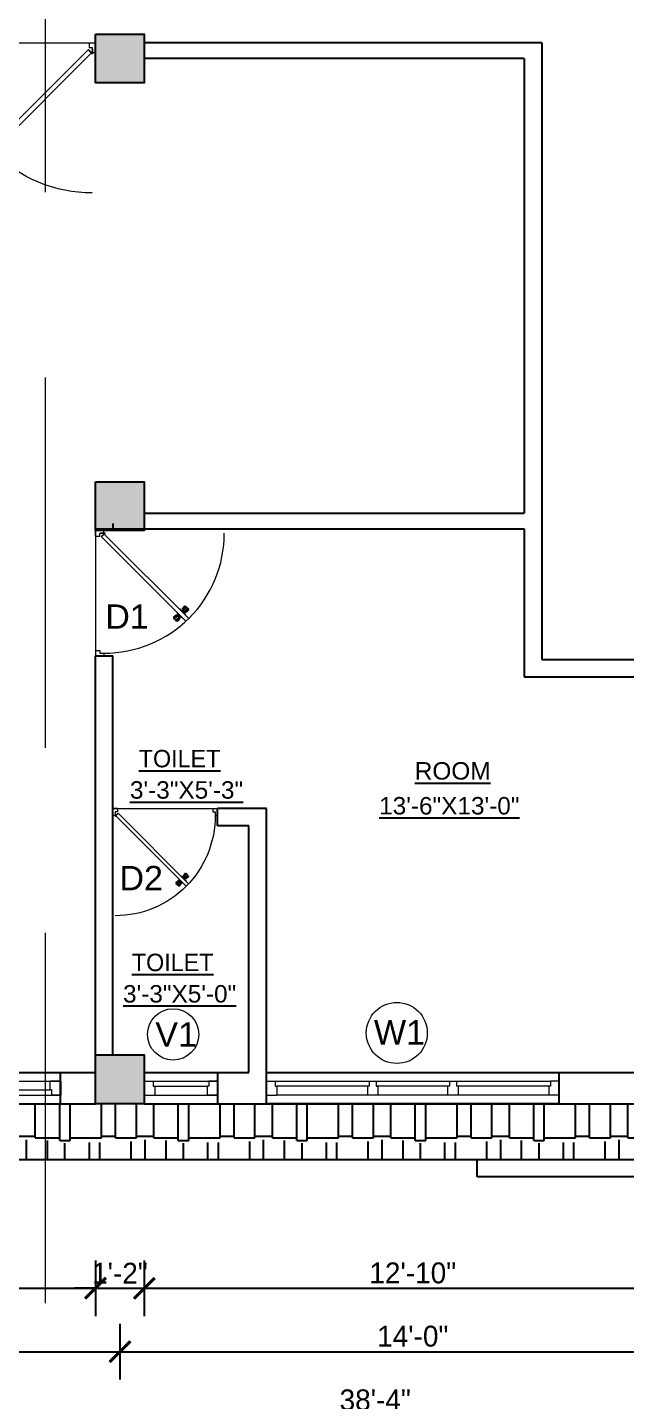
# Model space of a CAD drawing. Header units: inches. Extents: x 3672 to 10975, y -27382 to -746.
# Drawn here: x 5654.7 to 5826.2, y -25737.6 to -25343.6 of the extents above; entities that cross this region are included whole.
import ezdxf

# ---------------------------------------------------------------- set-up
doc = ezdxf.new("R2010")
doc.units = ezdxf.units.IN
doc.header["$LTSCALE"] = 17
doc.header["$MEASUREMENT"] = 0
doc.linetypes.add('21_FP_00$0$HIDDEN', pattern=[0.375, 0.25, -0.125])
doc.linetypes.add('PHANTOM2', pattern=[1.25, 0.625, -0.125, 0.125, -0.125, 0.125, -0.125])
for name, color, linetype, lineweight in [('25 BOT BAR', 12, 'Continuous', 25), ('aa_section_line', 2, 'PHANTOM2', 13), ('DOOR & WIN', 1, 'Continuous', 25), ('OUTLINE', 1, 'Continuous', 25), ('PUERTAS', 7, 'Continuous', 9), ('TEXT', 231, 'Continuous', 20), ('WINDOW FRAME PLAN', 162, 'Continuous', 18)]:
    doc.layers.add(name, color=color, linetype=linetype, lineweight=lineweight)
doc.styles.add('ARCHITECTURE', font='stylu.ttf')
doc.styles.add('DIMTEXT', font='arial.ttf', dxfattribs={"height": 6})
doc.dimstyles.new('8 SCALE', dxfattribs={"dimscale": 0, "dimtxt": 6, "dimasz": 6, "dimexe": 8, "dimexo": 8, "dimgap": 1.25, "dimtad": 1, "dimdec": 0, "dimzin": 3, "dimdsep": 46, "dimlunit": 4, "dimtxsty": 'ARCHITECTURE', "dimblk": 'ARCHTICK', "dimcen": 8, "dimdle": 8, "dimclrd": 5, "dimclre": 5, "dimclrt": 7, "dimadec": 0, "dimazin": 0, "dimtfac": 0.75, "dimtdec": 0, "dimtix": 1, "dimtmove": 2, "dimatfit": 3, "dimldrblk": 'ARCHTICK', "dimfxl": 8, "dimfxlon": 1, "dimtolj": 1, "dimtzin": 0, "dimlwd": -1, "dimlwe": -1, "dimarcsym": 0})
pattern_1 = [(0, (-4486.104, -6798.299), (25.5, 12), [6, -5, 7, -3, 9, -4]), (0, (-4480.104, -6797.799), (25.5, 12), [5, -19, 4, -6]), (0, (-4468.104, -6799.049), (25.5, 12), [3, -31]), (90, (-4486.104, -6798.299), (-8.5, 12), [11.5, -36.5]), (90, (-4480.104, -6798.299), (-8.5, 12), [11.25, -36.75]), (90, (-4475.104, -6798.299), (-8.5, 12), [10.5, -37.5]), (90, (-4468.104, -6799.049), (-8.5, 12), [11.5, -36.5]), (90, (-4465.104, -6799.049), (-8.5, 12), [11.5, -36.5]), (90, (-4456.104, -6798.299), (-8.5, 12), [11, -37])]

# ---------------------------------------------------------------- blocks, each defined once
blk = doc.blocks.new('*U2797')
at = {"layer": 'PUERTAS', "color": 8}
for p, q in [((12.67, 28.18), (11.59, 27.31)), ((12.74, 28.12), (11.65, 27.23)), ((12.87, 27.99), (11.82, 27.06)), ((13.04, 27.82), (12.01, 26.87)), ((12.82, 28.9), (13.2, 28.3)), ((13.12, 28.15), (12.99, 28.02)), ((13.14, 28.12), (13.01, 27.99)), ((13.06, 28.65), (13.29, 28.21)), ((13.2, 28.06), (13.07, 27.93)), ((13.3, 27.97), (13.17, 27.84)), ((13.33, 28.39), (13.39, 28.12)), ((13.5, 27.76), (13.37, 27.63)), ((13.59, 27.67), (13.46, 27.54)), ((13.54, 28.18), (13.49, 28.01)), ((13.65, 27.61), (13.52, 27.48)), ((13.71, 28), (13.54, 27.96)), ((13.92, 27.79), (13.65, 27.86)), ((14.18, 27.53), (13.75, 27.76)), ((14.43, 27.28), (13.83, 27.67)), ((13.91, 29.99), (14.5, 29.61)), ((14.16, 29.74), (14.59, 29.52)), ((14.42, 29.48), (14.69, 29.42)), ((14.63, 30.14), (15.5, 31.21)), ((14.63, 29.27), (14.8, 29.31)), ((14.66, 29.69), (14.79, 29.82)), ((14.68, 29.66), (14.82, 29.79)), ((14.69, 30.07), (15.57, 31.16)), ((14.74, 29.6), (14.87, 29.73)), ((14.8, 29.09), (14.85, 29.26)), ((14.82, 29.94), (15.74, 30.99)), ((14.84, 29.51), (14.97, 29.64)), ((15.01, 28.89), (14.95, 29.16)), ((14.98, 29.77), (15.94, 30.79)), ((15.04, 29.3), (15.17, 29.43)), ((15.28, 28.62), (15.05, 29.06)), ((15.14, 29.21), (15.27, 29.34)), ((15.52, 28.37), (15.14, 28.97)), ((15.2, 29.15), (15.33, 29.28)), ((15.22, 29.12), (15.35, 29.25)), ((15.31, 29.45), (16.33, 30.41)), ((15.47, 29.29), (16.52, 30.21)), ((15.6, 29.16), (16.69, 30.04)), ((15.67, 29.09), (16.75, 29.96)), ((15.99, 30.81), (16.01, 30.83)), ((16.19, 30.65), (16.01, 30.83)), ((16.19, 30.65), (16.36, 30.48)), ((12, 26.81), (11.98, 26.79)), ((12.15, 26.62), (11.98, 26.79)), ((12.15, 26.62), (12.33, 26.45)), ((13.36, 27.5), (12.4, 26.48)), ((13.52, 27.34), (12.6, 26.28)), ((13.65, 27.21), (12.77, 26.11)), ((13.71, 27.14), (12.84, 26.06)), ((13.68, 27.58), (13.55, 27.45)), ((0, 0), (42, 0))]:
    blk.add_line(p, q, dxfattribs=at)
at = {"layer": 'PUERTAS', "color": 2}
for p, q in [((11.61, 30.24), (12.57, 31.2)), ((11.61, 30.24), (39.94, 1.92)), ((40.83, 2.94), (12.57, 31.2)), ((16.34, 30.46), (16.36, 30.48)), ((12.35, 26.47), (12.33, 26.45)), ((0, 0), (0, 2.8)), ((0.93, 2.8), (0, 2.8)), ((1.87, 0), (0, 0)), ((0.93, 1.4), (0.93, 2.8)), ((1.87, 1.4), (0.93, 1.4)), ((1.87, 0), (1.87, 1.4)), ((39.94, 1.92), (40.16, 2.14)), ((40.1, 2.21), (40.86, 2.97)), ((40.1, 2.21), (40.16, 2.14)), ((40.13, 0), (40.13, 1.4)), ((40.13, 1.4), (41.07, 1.4)), ((40.13, 0), (42, 0)), ((40.16, 2.14), (40.9, 2.88)), ((41.07, 1.77), (41.07, 2.81)), ((41.07, 1.4), (41.07, 1.77)), ((41.07, 1.77), (41.16, 1.77)), ((41.16, 1.77), (41.16, 2.85)), ((41.16, 2.8), (42, 2.8)), ((42, 2.8), (42, 0))]:
    blk.add_line(p, q, dxfattribs=at)
at = {"layer": 'PUERTAS', "color": 1}
for p, q in [((12.58, 28.16), (11.63, 27.4)), ((12.7, 28.16), (13.2, 27.66)), ((12.73, 29.12), (12.72, 29.11)), ((12.72, 28.98), (13.08, 28.44)), ((12.83, 28.03), (12.84, 28.04)), ((12.97, 28.04), (13.27, 27.74)), ((13.11, 28.16), (12.98, 28.03)), ((13.08, 28.44), (13.08, 28.43)), ((13.09, 28.3), (13.09, 28.3)), ((13.09, 28.17), (13.4, 27.87)), ((13.69, 27.17), (13.2, 27.66)), ((13.57, 27.43), (13.27, 27.74)), ((13.71, 27.56), (13.4, 27.87)), ((13.69, 30.08), (13.7, 30.09)), ((13.83, 30.09), (14.37, 29.73)), ((14.37, 29.73), (14.38, 29.72)), ((14.51, 29.72), (14.5, 29.72)), ((14.63, 29.71), (14.94, 29.41)), ((14.64, 30.23), (15.41, 31.18)), ((14.65, 30.11), (15.14, 29.61)), ((14.65, 29.7), (14.78, 29.83)), ((14.78, 29.98), (14.77, 29.97)), ((14.77, 29.84), (15.07, 29.54)), ((15.25, 29.1), (14.94, 29.41)), ((15.37, 29.24), (15.07, 29.54)), ((15.64, 29.12), (15.14, 29.61)), ((15.23, 29.11), (15.36, 29.24)), ((15.25, 28.97), (15.25, 28.97)), ((15.26, 28.84), (15.25, 28.84)), ((15.62, 28.3), (15.26, 28.84)), ((15.51, 29.24), (15.5, 29.24)), ((15.55, 31.19), (16.13, 30.6)), ((15.61, 28.15), (15.62, 28.16)), ((15.62, 31.12), (15.65, 31.15)), ((15.65, 31.15), (16.17, 30.63)), ((15.76, 29.11), (16.71, 29.88)), ((16.72, 30.01), (16.13, 30.6)), ((16.68, 30.12), (16.17, 30.63)), ((16.65, 30.09), (16.68, 30.12)), ((11.62, 27.26), (12.21, 26.67)), ((11.69, 27.19), (11.66, 27.15)), ((11.66, 27.15), (12.17, 26.64)), ((12.69, 26.12), (12.17, 26.64)), ((12.79, 26.09), (12.21, 26.67)), ((12.72, 26.16), (12.69, 26.12)), ((13.7, 27.04), (12.93, 26.09)), ((13.69, 27.57), (13.56, 27.44)), ((13.56, 27.3), (13.57, 27.3)), ((13.83, 27.55), (13.84, 27.56)), ((13.97, 27.54), (13.96, 27.55)), ((14.51, 27.19), (13.97, 27.54)), ((14.65, 27.2), (14.64, 27.19))]:
    blk.add_line(p, q, dxfattribs=at)
at = {"layer": 'PUERTAS', "color": 2}
for radius in [0.181, 0.0878]:
    blk.add_circle((41.04, 2.99), radius, dxfattribs=at)
at = {"layer": 'PUERTAS', "color": 8}
blk.add_arc((41.04, 2.99), 40.11, 89.9667, 180.2715, dxfattribs=at)
at = {"layer": 'PUERTAS', "color": 1}
for centre, start, end in [((12.63, 28.09), 45, 128.9236), ((12.79, 29.04), 135, 225), ((12.9, 27.97), 45, 135), ((13.16, 28.24), 140.2572, 225), ((13.02, 28.36), 320.2572, 45), ((13.76, 30.02), 45, 135), ((14.44, 29.79), 225, 309.7428), ((14.57, 29.65), 45, 129.7428), ((14.71, 30.17), 141.0764, 225), ((14.84, 29.91), 135, 225), ((15.32, 28.91), 140.2572, 225), ((15.18, 29.03), 320.2572, 45), ((15.44, 29.3), 225, 315), ((15.48, 31.12), 45, 141.0764), ((15.55, 28.23), 315, 45), ((15.7, 29.18), 225, 308.9236), ((11.69, 27.33), 128.9236, 225), ((12.86, 26.15), 225, 321.0764), ((13.5, 27.37), 315, 45), ((13.62, 27.1), 321.0764, 45), ((13.77, 27.63), 225, 309.7428), ((13.9, 27.49), 45, 129.7428), ((14.58, 27.25), 225, 315)]:
    blk.add_arc(centre, 0.0933, start, end, dxfattribs=at)
blk = doc.blocks.new("5'")
at = {"layer": 'WINDOW FRAME PLAN'}
for p, q in [((10026.35, -7897.24), (10086.35, -7897.24)), ((10026.35, -7897.24), (10026.35, -7901.24)), ((10026.35, -7897.24), (10029.35, -7897.24)), ((10028.85, -7901.24), (10028.85, -7899.74)), ((10028.85, -7899.74), (10029.35, -7899.74)), ((10029.35, -7899.74), (10029.35, -7897.24)), ((10029.35, -7899.74), (10054.85, -7899.74)), ((10054.85, -7899.74), (10054.85, -7897.24)), ((10054.85, -7897.24), (10057.85, -7897.24)), ((10055.35, -7899.74), (10054.85, -7899.74)), ((10055.35, -7901.24), (10055.35, -7899.74)), ((10057.35, -7901.24), (10057.35, -7899.74)), ((10057.85, -7899.74), (10057.35, -7899.74)), ((10057.85, -7899.74), (10057.85, -7897.24)), ((10057.85, -7899.74), (10083.35, -7899.74)), ((10086.35, -7897.24), (10083.35, -7897.24)), ((10083.35, -7899.74), (10083.35, -7897.24)), ((10083.85, -7899.74), (10083.35, -7899.74)), ((10083.85, -7901.24), (10083.85, -7899.74)), ((10086.35, -7897.24), (10086.35, -7901.24)), ((10026.35, -7901.24), (10086.35, -7901.24)), ((10026.35, -7901.24), (10028.85, -7901.24)), ((10086.35, -7901.24), (10083.85, -7901.24))]:
    blk.add_line(p, q, dxfattribs=at)
blk = doc.blocks.new('DFFDFD')
at = {"layer": 'DOOR & WIN'}
for p, q in [((-13646.78, -2252.33), (-13646.78, -2168.33)), ((-13637.78, -2168.33), (-13646.78, -2168.33)), ((-13637.78, -2168.33), (-13637.78, -2252.33)), ((-13637.78, -2252.33), (-13646.78, -2252.33)), ((-13637.78, -2252.33), (-13646.78, -2252.33))]:
    blk.add_line(p, q, dxfattribs=at)
at = {"layer": 'WINDOW FRAME PLAN'}
for p, q in [((-13644.28, -2168.33), (-13644.28, -2170.83)), ((-13644.28, -2249.83), (-13644.28, -2170.83)), ((-13644.28, -2170.83), (-13642.78, -2170.83)), ((-13642.78, -2170.83), (-13642.78, -2171.33)), ((-13640.28, -2168.33), (-13640.28, -2171.33)), ((-13642.78, -2171.33), (-13642.78, -2197.83)), ((-13642.78, -2171.33), (-13640.28, -2171.33)), ((-13640.28, -2171.33), (-13640.28, -2249.33)), ((-13644.28, -2197.83), (-13642.78, -2197.83)), ((-13642.78, -2197.33), (-13640.28, -2197.33)), ((-13644.28, -2199.83), (-13642.78, -2199.83)), ((-13642.78, -2199.83), (-13642.78, -2200.33)), ((-13642.78, -2199.83), (-13642.78, -2220.83)), ((-13642.78, -2200.33), (-13640.28, -2200.33)), ((-13644.28, -2220.83), (-13642.78, -2220.83)), ((-13642.78, -2220.33), (-13640.28, -2220.33)), ((-13642.78, -2220.83), (-13642.78, -2220.33)), ((-13644.28, -2222.83), (-13642.78, -2222.83)), ((-13642.78, -2222.83), (-13642.78, -2249.33)), ((-13642.78, -2223.33), (-13640.28, -2223.33)), ((-13644.28, -2252.33), (-13644.28, -2249.83)), ((-13644.28, -2249.83), (-13642.78, -2249.83)), ((-13642.78, -2249.33), (-13640.28, -2249.33)), ((-13642.78, -2249.83), (-13642.78, -2249.33)), ((-13640.28, -2252.33), (-13640.28, -2249.33))]:
    blk.add_line(p, q, dxfattribs=at)
blk = doc.blocks.new('3ft')
at = {"layer": 'PUERTAS', "color": 6}
for p, q in [((1.01, 2.52), (25.23, 26.74)), ((26.05, 25.92), (1.77, 1.64)), ((26.05, 25.92), (25.23, 26.74)), ((0, 2.4), (0, 0)), ((0.72, 2.4), (0, 2.4)), ((1.6, 0), (0, 0)), ((0.72, 1.52), (0.72, 2.44)), ((0.8, 1.52), (0.72, 1.52)), ((0.8, 1.52), (0.8, 2.41)), ((0.8, 1.2), (0.8, 1.52)), ((1.6, 1.2), (0.8, 1.2)), ((1.57, 1.84), (0.94, 2.47)), ((1.63, 1.89), (0.97, 2.55)), ((1.63, 1.89), (1.57, 1.84)), ((1.77, 1.64), (1.57, 1.84)), ((1.6, 0), (1.6, 1.2)), ((34.4, 0), (34.4, 1.2)), ((34.4, 1.2), (35.2, 1.2)), ((34.4, 0), (36, 0)), ((35.2, 1.2), (35.2, 2.4)), ((35.2, 2.4), (36, 2.4)), ((36, 0), (36, 2.4))]:
    blk.add_line(p, q, dxfattribs=at)
at = {"layer": 'PUERTAS', "color": 8}
for p, q in [((22.57, 24.94), (21.65, 25.68)), ((22.63, 24.99), (21.69, 25.75)), ((22.74, 25.1), (21.84, 25.9)), ((22.13, 26.28), (21.98, 26.13)), ((22.88, 25.24), (22.01, 26.06)), ((22.13, 26.28), (22.27, 26.42)), ((22.29, 26.41), (22.27, 26.42)), ((23.16, 25.52), (22.34, 26.39)), ((23.3, 25.66), (22.5, 26.56)), ((23.41, 25.77), (22.65, 26.71)), ((22.69, 24.32), (23.02, 24.83)), ((23.46, 25.83), (22.72, 26.75)), ((22.95, 24.96), (22.84, 25.07)), ((22.98, 24.99), (22.86, 25.1)), ((23.03, 25.04), (22.91, 25.15)), ((22.91, 24.53), (23.1, 24.91)), ((23.11, 25.12), (22.99, 25.23)), ((23.13, 24.76), (23.18, 24.99)), ((23.28, 25.3), (23.17, 25.41)), ((23.36, 25.37), (23.25, 25.49)), ((23.31, 24.94), (23.28, 25.08)), ((23.41, 25.43), (23.3, 25.54)), ((23.46, 25.09), (23.32, 25.13)), ((23.44, 25.45), (23.33, 25.56)), ((23.64, 25.27), (23.41, 25.22)), ((23.87, 25.49), (23.49, 25.3)), ((24.08, 25.71), (23.57, 25.38)), ((23.63, 23.38), (24.14, 23.72)), ((23.84, 23.6), (24.22, 23.79)), ((24.07, 23.82), (24.3, 23.88)), ((24.25, 24), (24.39, 23.97)), ((24.3, 23.67), (24.41, 23.56)), ((24.35, 23.72), (24.46, 23.61)), ((24.4, 24.15), (24.43, 24.01)), ((24.43, 23.8), (24.54, 23.69)), ((24.58, 24.33), (24.52, 24.1)), ((24.6, 23.97), (24.72, 23.86)), ((24.8, 24.56), (24.61, 24.18)), ((25.02, 24.77), (24.68, 24.26)), ((24.68, 24.05), (24.79, 23.94)), ((24.73, 24.1), (24.85, 23.99)), ((24.76, 24.13), (24.87, 24.02)), ((24.83, 23.85), (25.7, 23.03)), ((24.97, 23.99), (25.87, 23.2)), ((25.08, 24.1), (26.02, 23.34)), ((25.14, 24.15), (26.06, 23.41)), ((24.25, 23.26), (24.99, 22.34)), ((24.27, 23.64), (24.38, 23.53)), ((24.3, 23.32), (25.06, 22.38)), ((24.41, 23.43), (25.2, 22.53)), ((24.55, 23.57), (25.37, 22.7)), ((25.58, 22.82), (25.43, 22.67)), ((25.58, 22.82), (25.73, 22.97)), ((25.72, 22.98), (25.73, 22.97)), ((0, 0), (36, 0))]:
    blk.add_line(p, q, dxfattribs=at)
at = {"layer": 'PUERTAS', "color": 1}
for p, q in [((21.67, 25.73), (22.17, 26.23)), ((22.49, 24.95), (21.67, 25.61)), ((21.7, 25.82), (22.14, 26.26)), ((21.73, 25.79), (21.7, 25.82)), ((22.58, 26.7), (22.14, 26.26)), ((22.67, 26.73), (22.17, 26.23)), ((22.61, 26.67), (22.58, 26.7)), ((22.6, 24.96), (23.02, 25.38)), ((22.61, 24.25), (22.92, 24.72)), ((22.62, 24.13), (22.61, 24.14)), ((22.7, 25.07), (22.71, 25.06)), ((23.45, 25.91), (22.79, 26.73)), ((22.82, 25.06), (23.08, 25.32)), ((22.94, 24.95), (22.83, 25.07)), ((22.92, 24.72), (22.92, 24.72)), ((22.93, 24.94), (23.19, 25.21)), ((22.93, 24.84), (22.93, 24.83)), ((23.44, 25.81), (23.02, 25.38)), ((23.34, 25.58), (23.08, 25.32)), ((23.46, 25.47), (23.19, 25.21)), ((23.33, 25.7), (23.34, 25.69)), ((23.45, 25.46), (23.33, 25.57)), ((23.57, 25.47), (23.57, 25.47)), ((24.15, 25.79), (23.68, 25.48)), ((23.68, 25.48), (23.68, 25.48)), ((24.25, 23.62), (24.51, 23.89)), ((24.27, 25.78), (24.26, 25.79)), ((24.26, 23.29), (24.69, 23.71)), ((24.37, 23.52), (24.63, 23.77)), ((24.78, 24.15), (24.51, 23.89)), ((24.89, 24.03), (24.63, 23.77)), ((25.11, 24.14), (24.69, 23.71)), ((24.77, 24.14), (24.88, 24.03)), ((24.79, 24.38), (24.78, 24.37)), ((24.78, 24.26), (24.78, 24.26)), ((25.1, 24.84), (24.79, 24.38)), ((25, 24.03), (25, 24.03)), ((25.09, 24.96), (25.1, 24.95)), ((25.22, 24.14), (26.03, 23.48)), ((23.44, 23.31), (23.45, 23.3)), ((23.56, 23.3), (24.03, 23.61)), ((24.03, 23.61), (24.03, 23.62)), ((24.14, 23.62), (24.14, 23.62)), ((24.26, 23.63), (24.37, 23.52)), ((24.26, 23.18), (24.92, 22.37)), ((24.37, 23.4), (24.37, 23.4)), ((25.04, 22.36), (25.54, 22.86)), ((25.1, 22.42), (25.13, 22.39)), ((25.13, 22.39), (25.57, 22.83)), ((26.04, 23.37), (25.54, 22.86)), ((26.01, 23.27), (25.57, 22.83)), ((25.98, 23.3), (26.01, 23.27))]:
    blk.add_line(p, q, dxfattribs=at)
at = {"layer": 'PUERTAS', "color": 2}
for p, q in [((21.99, 26.11), (21.98, 26.13)), ((25.42, 22.68), (25.43, 22.67))]:
    blk.add_line(p, q, dxfattribs=at)
at = {"layer": 'PUERTAS', "color": 6}
for radius in [0.155, 0.0752]:
    blk.add_circle((0.82, 2.56), radius, dxfattribs=at)
blk.add_arc((0.82, 2.56), 34.38, 359.7285, 90.0333, dxfattribs=at)
at = {"layer": 'PUERTAS', "color": 1}
for centre, start, end in [((22.54, 25.01), 231.0764, 315), ((22.67, 24.2), 135, 225), ((22.73, 26.68), 38.9236, 135), ((22.77, 25.12), 225, 315), ((22.99, 24.89), 135, 219.7428), ((22.87, 24.78), 315, 39.7428), ((23.28, 25.63), 315, 45), ((23.39, 25.86), 315, 38.9236), ((23.51, 25.41), 50.2572, 135), ((23.62, 25.53), 230.2572, 315), ((24.2, 25.73), 45, 135), ((24.84, 24.31), 135, 219.7428), ((24.72, 24.21), 315, 39.7428), ((24.94, 23.98), 45, 135), ((25.04, 24.89), 315, 45), ((25.17, 24.08), 51.0764, 135), ((23.51, 23.36), 225, 315), ((24.09, 23.56), 50.2572, 135), ((24.2, 23.68), 230.2572, 315), ((24.32, 23.23), 135, 218.9236), ((24.42, 23.46), 135, 225), ((24.98, 22.42), 218.9236, 315), ((25.98, 23.42), 315, 51.0764)]:
    blk.add_arc(centre, 0.08, start, end, dxfattribs=at)
blk = doc.blocks.new('*U2802')
at = {"color": 3}
blk.add_blockref('3ft', (0, 0), dxfattribs=at)
blk = doc.blocks.new('2ft6in')
at = {"layer": 'PUERTAS', "color": 2}
for p, q in [((0.84, 2.1), (21.02, 22.28)), ((21.71, 21.6), (1.47, 1.37)), ((18.33, 21.76), (18.31, 21.77)), ((21.71, 21.6), (21.02, 22.28)), ((21.18, 18.9), (21.2, 18.89)), ((0, 2), (0, 0)), ((0.6, 2), (0, 2)), ((1.33, 0), (0, 0)), ((0.6, 1.26), (0.6, 2.04)), ((0.67, 1.26), (0.6, 1.26)), ((0.67, 1.26), (0.67, 2.01)), ((0.67, 1), (0.67, 1.26)), ((1.33, 1), (0.67, 1)), ((1.31, 1.53), (0.79, 2.06)), ((1.36, 1.58), (0.81, 2.12)), ((1.36, 1.58), (1.31, 1.53)), ((1.47, 1.37), (1.31, 1.53)), ((1.33, 0), (1.33, 1)), ((28.67, 0), (28.67, 1)), ((28.67, 1), (29.33, 1)), ((28.67, 0), (30, 0)), ((29.33, 1), (29.33, 2)), ((29.33, 2), (30, 2)), ((30, 0), (30, 2))]:
    blk.add_line(p, q, dxfattribs=at)
at = {"layer": 'PUERTAS', "color": 8}
for p, q in [((18.81, 20.78), (18.04, 21.4)), ((18.86, 20.83), (18.08, 21.46)), ((18.95, 20.92), (18.2, 21.58)), ((18.44, 21.9), (18.31, 21.77)), ((19.07, 21.03), (18.34, 21.72)), ((18.44, 21.9), (18.56, 22.02)), ((18.58, 22.01), (18.56, 22.02)), ((19.3, 21.26), (18.61, 22)), ((19.42, 21.38), (18.75, 22.14)), ((19.51, 21.48), (18.88, 22.26)), ((18.91, 20.27), (19.19, 20.69)), ((19.55, 21.53), (18.93, 22.3)), ((19.13, 20.8), (19.03, 20.9)), ((19.15, 20.82), (19.05, 20.92)), ((19.09, 20.44), (19.25, 20.76)), ((19.19, 20.87), (19.1, 20.96)), ((19.25, 20.93), (19.16, 21.02)), ((19.28, 20.63), (19.32, 20.83)), ((19.4, 21.08), (19.31, 21.17)), ((19.47, 21.15), (19.38, 21.24)), ((19.43, 20.78), (19.4, 20.9)), ((19.51, 21.19), (19.42, 21.28)), ((19.55, 20.91), (19.43, 20.94)), ((19.53, 21.21), (19.44, 21.3)), ((19.7, 21.06), (19.51, 21.01)), ((19.89, 21.24), (19.58, 21.08)), ((20.07, 21.42), (19.64, 21.15)), ((19.69, 19.49), (20.12, 19.76)), ((19.87, 19.67), (20.18, 19.83)), ((20.06, 19.85), (20.25, 19.9)), ((20.21, 20), (20.33, 19.97)), ((20.25, 19.72), (20.34, 19.63)), ((20.29, 19.76), (20.38, 19.67)), ((20.33, 20.13), (20.36, 20.01)), ((20.36, 19.83), (20.45, 19.74)), ((20.48, 20.28), (20.44, 20.08)), ((20.5, 19.98), (20.6, 19.89)), ((20.67, 20.47), (20.51, 20.15)), ((20.85, 20.64), (20.57, 20.22)), ((20.57, 20.04), (20.66, 19.95)), ((20.61, 20.09), (20.7, 19.99)), ((20.63, 20.11), (20.72, 20.01)), ((20.69, 19.87), (21.42, 19.19)), ((20.81, 19.99), (21.56, 19.33)), ((20.9, 20.08), (21.68, 19.45)), ((20.95, 20.13), (21.72, 19.51)), ((20.21, 19.38), (20.83, 18.61)), ((20.23, 19.7), (20.32, 19.61)), ((20.25, 19.43), (20.88, 18.65)), ((20.34, 19.53), (21, 18.77)), ((20.46, 19.64), (21.14, 18.91)), ((21.32, 19.01), (21.2, 18.89)), ((21.32, 19.01), (21.44, 19.14)), ((21.43, 19.15), (21.44, 19.14)), ((0, 0), (30, 0))]:
    blk.add_line(p, q, dxfattribs=at)
at = {"layer": 'PUERTAS', "color": 1}
for p, q in [((18.06, 21.44), (18.48, 21.86)), ((18.74, 20.79), (18.06, 21.34)), ((18.08, 21.51), (18.45, 21.88)), ((18.11, 21.49), (18.08, 21.51)), ((18.82, 22.25), (18.45, 21.88)), ((18.9, 22.28), (18.48, 21.86)), ((18.84, 22.23), (18.82, 22.25)), ((18.83, 20.8), (19.18, 21.15)), ((18.84, 20.21), (19.1, 20.6)), ((18.85, 20.11), (18.84, 20.12)), ((18.92, 20.89), (18.93, 20.88)), ((19.54, 21.59), (18.99, 22.27)), ((19.02, 20.88), (19.24, 21.1)), ((19.12, 20.8), (19.03, 20.89)), ((19.1, 20.7), (19.11, 20.69)), ((19.1, 20.6), (19.1, 20.6)), ((19.11, 20.79), (19.33, 21.01)), ((19.54, 21.5), (19.18, 21.15)), ((19.45, 21.31), (19.24, 21.1)), ((19.55, 21.22), (19.33, 21.01)), ((19.45, 21.41), (19.45, 21.41)), ((19.54, 21.22), (19.45, 21.31)), ((19.64, 21.23), (19.64, 21.23)), ((19.74, 21.24), (19.73, 21.23)), ((20.12, 21.49), (19.74, 21.24)), ((20.21, 19.69), (20.43, 19.9)), ((20.22, 21.48), (20.22, 21.49)), ((20.22, 19.41), (20.57, 19.76)), ((20.31, 19.6), (20.52, 19.81)), ((20.65, 20.12), (20.43, 19.9)), ((20.74, 20.03), (20.52, 19.81)), ((20.93, 20.11), (20.57, 19.76)), ((20.64, 20.11), (20.73, 20.02)), ((20.66, 20.31), (20.65, 20.31)), ((20.65, 20.21), (20.65, 20.22)), ((20.91, 20.7), (20.66, 20.31)), ((20.84, 20.02), (20.83, 20.03)), ((20.91, 20.8), (20.91, 20.79)), ((21.02, 20.12), (21.7, 19.57)), ((19.53, 19.43), (19.54, 19.42)), ((19.64, 19.42), (20.02, 19.67)), ((20.02, 19.67), (20.03, 19.68)), ((20.12, 19.68), (20.12, 19.68)), ((20.22, 19.69), (20.31, 19.6)), ((20.22, 19.32), (20.76, 18.64)), ((20.31, 19.5), (20.31, 19.5)), ((20.86, 18.63), (21.28, 19.05)), ((20.91, 18.68), (20.94, 18.66)), ((20.94, 18.66), (21.31, 19.03)), ((21.7, 19.47), (21.28, 19.05)), ((21.67, 19.4), (21.31, 19.03)), ((21.65, 19.42), (21.67, 19.4))]:
    blk.add_line(p, q, dxfattribs=at)
at = {"layer": 'PUERTAS', "color": 2}
for radius in [0.129, 0.0627]:
    blk.add_circle((0.68, 2.14), radius, dxfattribs=at)
at = {"layer": 'PUERTAS', "color": 8}
blk.add_arc((0.68, 2.14), 28.65, 359.7285, 90.0333, dxfattribs=at)
at = {"layer": 'PUERTAS', "color": 1}
for centre, start, end in [((18.78, 20.84), 231.0764, 315), ((18.89, 20.16), 135, 225), ((18.94, 22.23), 38.9236, 135), ((18.97, 20.93), 225, 315), ((19.16, 20.74), 135, 219.7428), ((19.06, 20.65), 315, 39.7428), ((19.4, 21.36), 315, 45), ((19.49, 21.55), 315, 38.9236), ((19.6, 21.18), 50.2572, 135), ((19.68, 21.28), 230.2572, 315), ((20.17, 21.44), 45, 135), ((20.7, 20.26), 135, 219.7428), ((20.6, 20.17), 315, 39.7428), ((20.78, 19.98), 45, 135), ((20.87, 20.75), 315, 45), ((20.98, 20.07), 51.0764, 135), ((19.59, 19.47), 225, 315), ((20.07, 19.63), 50.2572, 135), ((20.16, 19.73), 230.2572, 315), ((20.27, 19.36), 135, 218.9236), ((20.35, 19.55), 135, 225), ((20.82, 18.68), 218.9236, 315), ((21.65, 19.52), 315, 51.0764)]:
    blk.add_arc(centre, 0.0667, start, end, dxfattribs=at)
blk = doc.blocks.new('*U2800')
at = {"color": 3}
blk.add_blockref('2ft6in', (0, 0), dxfattribs=at)
blk = doc.blocks.new('_ArchTick')
at = {"color": 0, "linetype": 'ByBlock', "const_width": 0.15}
blk.add_lwpolyline([(-0.5, -0.5), (0.5, 0.5)], dxfattribs=at)
blk = doc.blocks.new('*D3047')
at = {"layer": '25 BOT BAR', "color": 5, "transparency": 16777216}
for p, q in [((5538.18, -25697.41), (5538.18, -25713.41)), ((5674.18, -25697.41), (5674.18, -25713.41)), ((5530.18, -25705.41), (5682.18, -25705.41))]:
    blk.add_line(p, q, dxfattribs=at)
at = {"layer": 'Defpoints', "color": 0, "transparency": 16777216}
for p in [(5538.18, -25652.46), (5674.18, -25652.46), (5674.18, -25705.41)]:
    blk.add_point(p, dxfattribs=at)
at = {"layer": '25 BOT BAR', "color": 5, "transparency": 16777216, "xscale": 6, "yscale": 6, "zscale": 6, "rotation": 180}
blk.add_blockref('_ArchTick', (5538.18, -25705.41), dxfattribs=at)
at = {"layer": '25 BOT BAR', "color": 5, "transparency": 16777216, "xscale": 6, "yscale": 6, "zscale": 6}
blk.add_blockref('_ArchTick', (5674.18, -25705.41), dxfattribs=at)
at = {"layer": '25 BOT BAR', "color": 7, "transparency": 16777216, "insert": (5606.18, -25701.03), "char_height": 6, "attachment_point": 5, "style": 'ARCHITECTURE'}
blk.add_mtext('\\A1;11\'-4"', dxfattribs=at)
blk = doc.blocks.new('*D3048')
at = {"layer": '25 BOT BAR', "color": 5, "transparency": 16777216}
for p, q in [((5674.18, -25697.41), (5674.18, -25713.41)), ((5688.18, -25697.41), (5688.18, -25713.41)), ((5674.18, -25705.41), (5668.18, -25705.41)), ((5674.18, -25705.41), (5688.18, -25705.41)), ((5688.18, -25705.41), (5694.18, -25705.41))]:
    blk.add_line(p, q, dxfattribs=at)
at = {"layer": 'Defpoints', "color": 0, "transparency": 16777216}
for p in [(5674.18, -25652.46), (5688.18, -25652.46), (5688.18, -25705.41)]:
    blk.add_point(p, dxfattribs=at)
at = {"layer": '25 BOT BAR', "color": 5, "transparency": 16777216, "xscale": 6, "yscale": 6, "zscale": 6}
blk.add_blockref('_ArchTick', (5674.18, -25705.41), dxfattribs=at)
at = {"layer": '25 BOT BAR', "color": 5, "transparency": 16777216, "xscale": 6, "yscale": 6, "zscale": 6, "rotation": 180}
blk.add_blockref('_ArchTick', (5688.18, -25705.41), dxfattribs=at)
at = {"layer": '25 BOT BAR', "color": 7, "transparency": 16777216, "insert": (5681.18, -25701.1), "char_height": 6, "attachment_point": 5, "style": 'ARCHITECTURE'}
blk.add_mtext('\\A1;1\'-2"', dxfattribs=at)
blk = doc.blocks.new('*D3049')
at = {"layer": '25 BOT BAR', "color": 5, "transparency": 16777216}
for p, q in [((5688.18, -25697.41), (5688.18, -25713.41)), ((5842.18, -25697.41), (5842.18, -25713.41)), ((5680.18, -25705.41), (5850.18, -25705.41))]:
    blk.add_line(p, q, dxfattribs=at)
at = {"layer": 'Defpoints', "color": 0, "transparency": 16777216}
for p in [(5688.18, -25652.46), (5842.18, -25652.46), (5842.18, -25705.41)]:
    blk.add_point(p, dxfattribs=at)
at = {"layer": '25 BOT BAR', "color": 5, "transparency": 16777216, "xscale": 6, "yscale": 6, "zscale": 6, "rotation": 180}
blk.add_blockref('_ArchTick', (5688.18, -25705.41), dxfattribs=at)
at = {"layer": '25 BOT BAR', "color": 5, "transparency": 16777216, "xscale": 6, "yscale": 6, "zscale": 6}
blk.add_blockref('_ArchTick', (5842.18, -25705.41), dxfattribs=at)
at = {"layer": '25 BOT BAR', "color": 7, "transparency": 16777216, "insert": (5765.18, -25701.05), "char_height": 6, "attachment_point": 5, "style": 'ARCHITECTURE'}
blk.add_mtext('\\A1;12\'-10"', dxfattribs=at)
blk = doc.blocks.new('*D3053')
at = {"layer": '25 BOT BAR', "color": 5, "transparency": 16777216}
for p, q in [((5531.18, -25715.61), (5531.18, -25731.61)), ((5681.18, -25715.61), (5681.18, -25731.61)), ((5523.18, -25723.61), (5689.18, -25723.61))]:
    blk.add_line(p, q, dxfattribs=at)
at = {"layer": 'Defpoints', "color": 0, "transparency": 16777216}
for p in [(5531.18, -25645.46), (5681.18, -25645.46), (5681.18, -25723.61)]:
    blk.add_point(p, dxfattribs=at)
at = {"layer": '25 BOT BAR', "color": 5, "transparency": 16777216, "xscale": 6, "yscale": 6, "zscale": 6, "rotation": 180}
blk.add_blockref('_ArchTick', (5531.18, -25723.61), dxfattribs=at)
at = {"layer": '25 BOT BAR', "color": 5, "transparency": 16777216, "xscale": 6, "yscale": 6, "zscale": 6}
blk.add_blockref('_ArchTick', (5681.18, -25723.61), dxfattribs=at)
at = {"layer": '25 BOT BAR', "color": 7, "transparency": 16777216, "insert": (5606.18, -25719.25), "char_height": 6, "attachment_point": 5, "style": 'ARCHITECTURE'}
blk.add_mtext('\\A1;12\'-6"', dxfattribs=at)
blk = doc.blocks.new('*D3054')
at = {"layer": '25 BOT BAR', "color": 5, "transparency": 16777216}
for p, q in [((5681.18, -25715.61), (5681.18, -25731.61)), ((5849.18, -25715.61), (5849.18, -25731.61)), ((5673.18, -25723.61), (5857.18, -25723.61))]:
    blk.add_line(p, q, dxfattribs=at)
at = {"layer": 'Defpoints', "color": 0, "transparency": 16777216}
for p in [(5681.18, -25645.46), (5849.18, -25645.46), (5849.18, -25723.61)]:
    blk.add_point(p, dxfattribs=at)
at = {"layer": '25 BOT BAR', "color": 5, "transparency": 16777216, "xscale": 6, "yscale": 6, "zscale": 6, "rotation": 180}
blk.add_blockref('_ArchTick', (5681.18, -25723.61), dxfattribs=at)
at = {"layer": '25 BOT BAR', "color": 5, "transparency": 16777216, "xscale": 6, "yscale": 6, "zscale": 6}
blk.add_blockref('_ArchTick', (5849.18, -25723.61), dxfattribs=at)
at = {"layer": '25 BOT BAR', "color": 7, "transparency": 16777216, "insert": (5765.18, -25719.2), "char_height": 6, "attachment_point": 5, "style": 'ARCHITECTURE'}
blk.add_mtext('\\A1;14\'-0"', dxfattribs=at)
blk = doc.blocks.new('*D3056')
at = {"layer": '25 BOT BAR', "color": 5, "transparency": 16777216}
for p, q in [((5524.18, -25733.87), (5524.18, -25749.87)), ((5984.65, -25733.87), (5984.65, -25749.87)), ((5516.18, -25741.87), (5992.65, -25741.87))]:
    blk.add_line(p, q, dxfattribs=at)
at = {"layer": 'Defpoints', "color": 0, "transparency": 16777216}
for p in [(5524.18, -25652.46), (5984.65, -25652.46), (5984.65, -25741.87)]:
    blk.add_point(p, dxfattribs=at)
at = {"layer": '25 BOT BAR', "color": 5, "transparency": 16777216, "xscale": 6, "yscale": 6, "zscale": 6, "rotation": 180}
blk.add_blockref('_ArchTick', (5524.18, -25741.87), dxfattribs=at)
at = {"layer": '25 BOT BAR', "color": 5, "transparency": 16777216, "xscale": 6, "yscale": 6, "zscale": 6}
blk.add_blockref('_ArchTick', (5984.65, -25741.87), dxfattribs=at)
at = {"layer": '25 BOT BAR', "color": 7, "transparency": 16777216, "insert": (5754.41, -25737.49), "char_height": 6, "attachment_point": 5, "style": 'ARCHITECTURE'}
blk.add_mtext('\\A1;38\'-4"', dxfattribs=at)
blk = doc.blocks.new('*D3089')
at = {"layer": '25 BOT BAR', "color": 5, "transparency": 16777216}
for p, q in [((5468.87, -25660.46), (5468.87, -25702.46)), ((5476.87, -25668.46), (5460.87, -25668.46)), ((5476.87, -25694.46), (5460.87, -25694.46))]:
    blk.add_line(p, q, dxfattribs=at)
at = {"layer": 'Defpoints', "color": 0, "transparency": 16777216}
for p in [(5508.18, -25668.46), (5468.87, -25694.46), (5830.18, -25694.46)]:
    blk.add_point(p, dxfattribs=at)
at = {"layer": '25 BOT BAR', "color": 5, "transparency": 16777216, "xscale": 6, "yscale": 6, "zscale": 6}
for p, rotation in [((5468.87, -25668.46), 90), ((5468.87, -25694.46), 270)]:
    blk.add_blockref('_ArchTick', p, dxfattribs=dict(at, rotation=rotation))
at = {"layer": '25 BOT BAR', "color": 7, "transparency": 16777216, "insert": (5464.56, -25681.46), "char_height": 6, "attachment_point": 5, "rotation": 90, "style": 'ARCHITECTURE'}
blk.add_mtext('\\A1;2\'-2"', dxfattribs=at)
blk = doc.blocks.new('*D3090')
at = {"layer": '25 BOT BAR', "color": 5, "transparency": 16777216}
for p, q in [((5433.24, -25644.46), (5433.24, -25702.46)), ((5441.24, -25652.46), (5425.24, -25652.46)), ((5441.24, -25694.46), (5425.24, -25694.46))]:
    blk.add_line(p, q, dxfattribs=at)
at = {"layer": 'Defpoints', "color": 0, "transparency": 16777216}
for p in [(5524.18, -25652.46), (5433.24, -25694.46), (5830.18, -25694.46)]:
    blk.add_point(p, dxfattribs=at)
at = {"layer": '25 BOT BAR', "color": 5, "transparency": 16777216, "xscale": 6, "yscale": 6, "zscale": 6}
for p, rotation in [((5433.24, -25652.46), 90), ((5433.24, -25694.46), 270)]:
    blk.add_blockref('_ArchTick', p, dxfattribs=dict(at, rotation=rotation))
at = {"layer": '25 BOT BAR', "color": 7, "transparency": 16777216, "insert": (5428.88, -25673.46), "char_height": 6, "attachment_point": 5, "rotation": 90, "style": 'ARCHITECTURE'}
blk.add_mtext('\\A1;3\'-6"', dxfattribs=at)

msp = doc.modelspace()

# ---------------------------------------------------------------- hatches: boundary and pattern name
at = {"layer": 'DOOR & WIN'}
h = msp.add_hatch(color=256, dxfattribs=at)
h.dxf.hatch_style = 1
h.paths.add_polyline_path([(5688.18, -25345.46), (5674.18, -25345.46), (5674.18, -25359.46), (5688.18, -25359.46)])
h = msp.add_hatch(color=256, dxfattribs=at)
h.dxf.hatch_style = 1
h.paths.add_polyline_path([(5688.18, -25473.94), (5674.18, -25473.94), (5674.18, -25487.94), (5688.18, -25487.94)])
h = msp.add_hatch(color=256, dxfattribs=at)
h.dxf.hatch_style = 1
h.paths.add_polyline_path([(5688.18, -25638.46), (5674.18, -25638.46), (5674.18, -25652.46), (5688.18, -25652.46)])
at = {"layer": 'OUTLINE'}
h = msp.add_hatch(dxfattribs=at)
h.set_pattern_fill('AR-RSHKE', color=8)
h.set_pattern_definition(pattern_1)
h.paths.add_polyline_path([(5659.74, -25652.46), (5538.18, -25652.46), (5524.18, -25652.46), (5508.18, -25668.46), (5659.74, -25668.46)])
h = msp.add_hatch(dxfattribs=at)
h.set_pattern_fill('AR-RSHKE', color=8)
h.set_pattern_definition(pattern_1)
h.paths.add_polyline_path([(5842.18, -25652.46), (5688.18, -25652.46), (5674.18, -25652.46), (5659.74, -25652.46), (5659.74, -25668.46), (5830.18, -25668.46)])

# ---------------------------------------------------------------- linework, layer by layer
at = {"layer": '25 BOT BAR'}
for p, q in [((5802.18, -25347.96), (5688.18, -25347.96)), ((5802.18, -25347.96), (5802.18, -25524.94)), ((5797.18, -25352.46), (5688.18, -25352.46)), ((5797.18, -25352.46), (5797.18, -25482.94)), ((5688.18, -25482.94), (5797.18, -25482.94)), ((5674.18, -25487.44), (5797.18, -25487.44)), ((5679.18, -25485.94), (5679.18, -25487.94)), ((5797.18, -25487.44), (5797.18, -25529.94)), ((5674.18, -25638.46), (5674.18, -25523.94)), ((5674.18, -25523.94), (5679.18, -25523.94)), ((5679.18, -25638.46), (5679.18, -25523.94)), ((5802.18, -25524.94), (5842.18, -25524.94)), ((5797.18, -25529.94), (5842.18, -25529.94)), ((5723.18, -25567.7), (5709.18, -25567.7)), ((5709.18, -25572.7), (5709.18, -25567.7)), ((5723.18, -25643.46), (5723.18, -25567.7)), ((5718.18, -25572.7), (5709.18, -25572.7)), ((5718.18, -25643.46), (5718.18, -25572.7)), ((5538.18, -25643.46), (5674.18, -25643.46)), ((5664.18, -25652.46), (5664.18, -25643.46)), ((5709.18, -25643.46), (5709.18, -25652.46)), ((5538.18, -25652.46), (5674.18, -25652.46)), ((5783.65, -25673.46), (5783.65, -25668.46)), ((5830.18, -25673.46), (5783.65, -25673.46))]:
    msp.add_line(p, q, dxfattribs=at)
at = {"layer": 'aa_section_line', "linetype": '21_FP_00$0$HIDDEN', "ltscale": 25}
msp.add_line((5659.75, -25125.27), (5659.74, -25749.12), dxfattribs=at)
at = {"layer": 'DOOR & WIN'}
for p, q in [((5688.18, -25643.46), (5718.18, -25643.46)), ((5723.18, -25643.46), (5842.18, -25643.46)), ((5688.18, -25652.46), (5842.18, -25652.46)), ((5508.18, -25668.46), (5830.18, -25668.46))]:
    msp.add_line(p, q, dxfattribs=at)
at = {"layer": 'OUTLINE'}
for points in [[(5674.18, -25345.46), (5688.18, -25345.46), (5688.18, -25359.46), (5674.18, -25359.46)], [(5674.18, -25473.94), (5688.18, -25473.94), (5688.18, -25487.94), (5674.18, -25487.94)], [(5674.18, -25638.46), (5688.18, -25638.46), (5688.18, -25652.46), (5674.18, -25652.46)]]:
    msp.add_lwpolyline(points, close=True, dxfattribs=at)
at = {"layer": 'TEXT'}
for centre, radius in [((5696.44, -25632.56), 7.35), ((5760.61, -25632.14), 8.75)]:
    msp.add_circle(centre, radius, dxfattribs=at)
at = {"layer": 'WINDOW FRAME PLAN'}
for p, q in [((5688.18, -25645.96), (5709.18, -25645.96)), ((5688.18, -25645.96), (5690.68, -25645.96)), ((5690.68, -25645.96), (5690.68, -25647.46)), ((5690.68, -25647.46), (5691.18, -25647.46)), ((5691.18, -25647.46), (5706.18, -25647.46)), ((5691.18, -25647.46), (5691.18, -25649.96)), ((5706.18, -25647.46), (5706.18, -25649.96)), ((5706.68, -25647.46), (5706.18, -25647.46)), ((5709.18, -25645.96), (5706.68, -25645.96)), ((5706.68, -25645.96), (5706.68, -25647.46)), ((5688.18, -25649.96), (5709.18, -25649.96)), ((5688.18, -25649.96), (5691.18, -25649.96)), ((5709.18, -25649.96), (5706.18, -25649.96))]:
    msp.add_line(p, q, dxfattribs=at)

# ---------------------------------------------------------------- block references
at = {"layer": '25 BOT BAR'}
msp.add_blockref("5'", (-4422.16, -17748.72), dxfattribs=at)
at = {"layer": 'DOOR & WIN', "xscale": -1, "rotation": 180}
for name, p in [('*U2797', (5632.18, -25347.96)), ('*U2800', (5679.18, -25567.7))]:
    msp.add_blockref(name, p, dxfattribs=at)
at = {"layer": 'DOOR & WIN', "rotation": 270}
msp.add_blockref('*U2802', (5674.18, -25487.94), dxfattribs=at)
at = {"layer": 'OUTLINE', "rotation": 270}
msp.add_blockref('DFFDFD', (7975.51, -39290.24), dxfattribs=at)

# ---------------------------------------------------------------- texts
at = {"layer": 'DOOR & WIN', "char_height": 5, "attachment_point": 5}
for s, insert in [('{\\L\\C7;TOILET}', (5698.29, -25553.44)), ('{\\fArial TUR|b0|i0|c0|p34;\\L\\C7; \\fArial TUR|b0|i0|c162|p34;ROOM}', (5775.66, -25556.96)), ('{\\fArial TUR|b0|i0|c0|p34;\\L\\C7;3\'-3"X5\'-3"}', (5700.29, -25562.44)), ('{\\fArial TUR|b0|i0|c0|p34;\\L\\C7;13\'-6"X13\'-0"}', (5775.66, -25566.97)), ('{\\L\\C7;TOILET}', (5696.31, -25611.94)), ('{\\fArial TUR|b0|i0|c0|p34;\\L\\C7;3\'-3"X5\'-0"}', (5698.31, -25620.94))]:
    msp.add_mtext(s, dxfattribs=dict(at, insert=insert))
at = {"layer": 'TEXT', "style": 'DIMTEXT'}
for s, p in [('D1', (5676.97, -25516.15)), ('D2', (5681.03, -25591.2)), ('V1', (5691.33, -25636.07)), ('W1', (5754.04, -25635.47))]:
    msp.add_text(s, height=7, dxfattribs=at).set_placement(p)

# ---------------------------------------------------------------- dimensions: what is measured, and where the dimension line sits
at = {"layer": '25 BOT BAR'}
for base, p1, picture, middle in [((5433.24, -25694.46), (5524.18, -25652.46), '*D3090', (5428.88, -25673.46)), ((5468.87, -25694.46), (5508.18, -25668.46), '*D3089', (5464.56, -25681.46))]:
    dim = msp.add_linear_dim(base=base, p1=p1, p2=(5830.18, -25694.46), angle=90, dimstyle='8 SCALE', override={"dimscale": 1}, dxfattribs=at)
    dim.commit()
    dim.dimension.update_dxf_attribs({"geometry": picture, "text_midpoint": middle})
for base, p1, p2, picture, middle in [((5681.18, -25723.61), (5531.18, -25645.46), (5681.18, -25645.46), '*D3053', (5606.18, -25719.25)), ((5849.18, -25723.61), (5681.18, -25645.46), (5849.18, -25645.46), '*D3054', (5765.18, -25719.2)), ((5984.65, -25741.87), (5524.18, -25652.46), (5984.65, -25652.46), '*D3056', (5754.41, -25737.49)), ((5674.18, -25705.41), (5538.18, -25652.46), (5674.18, -25652.46), '*D3047', (5606.18, -25701.03)), ((5688.18, -25705.41), (5674.18, -25652.46), (5688.18, -25652.46), '*D3048', (5681.18, -25701.1)), ((5842.18, -25705.41), (5688.18, -25652.46), (5842.18, -25652.46), '*D3049', (5765.18, -25701.05))]:
    dim = msp.add_linear_dim(base=base, p1=p1, p2=p2, dimstyle='8 SCALE', override={"dimscale": 1}, dxfattribs=at)
    dim.commit()
    dim.dimension.update_dxf_attribs({"geometry": picture, "text_midpoint": middle})

doc.saveas('drawing.dxf')
